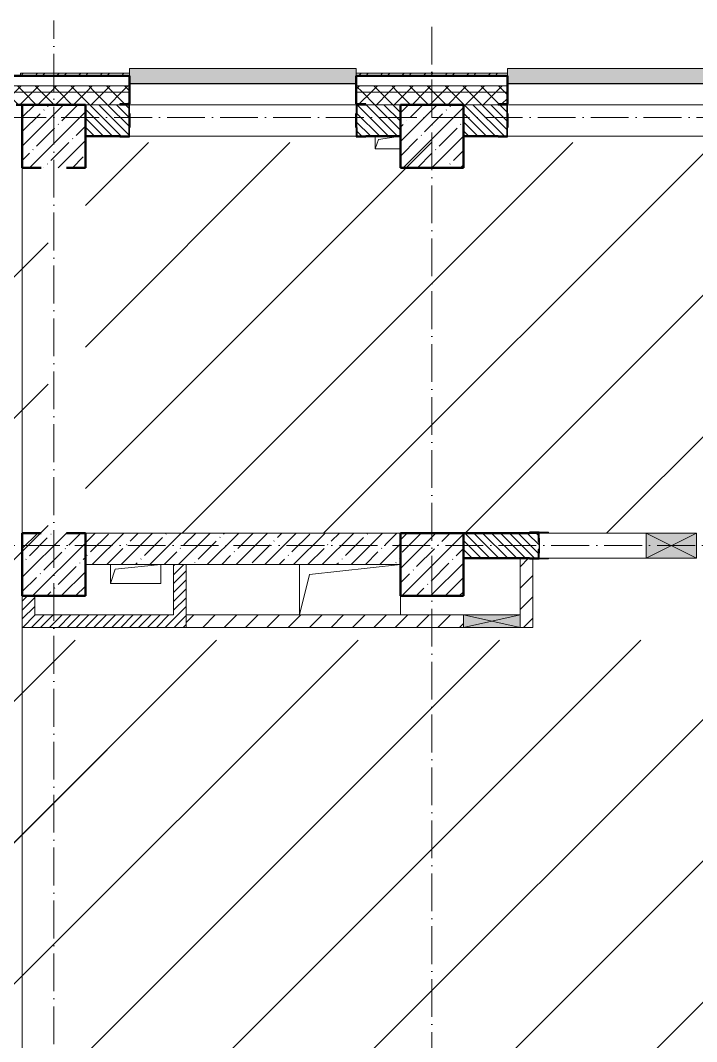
# Model space of a CAD drawing. Header units: millimetres. Extents: x -17017 to 628417, y -109036 to 199237.
# Drawn here: x 81595 to 86960, y 65757 to 73864 of the extents above; entities that cross this region are included whole.
import ezdxf

# ---------------------------------------------------------------- set-up
doc = ezdxf.new("R2010")
doc.units = ezdxf.units.MM
doc.linetypes.add('50_200_ШТРИХ_1Т_ш5_п1_п1_', pattern=[700, 500, -100, 0, -100])
for name, color, linetype, lineweight in [('3.1) ЖБ окна 1.2 м', 102, 'Continuous', 30), ('A-DETL-GENF-OTLN', 7, 'Continuous', 9), ('A-FLOR-____-OTLN', 7, 'Continuous', 9), ('A-GENM-____-MCUT', 7, 'Continuous', 25), ('A-GENM-____-OTLN', 7, 'Continuous', 9), ('A-GENM-____-OTLN-1', 7, 'Continuous', 25), ('A-GLAZ-____-OTLN', 7, 'Continuous', 9), ('A-WALL-____-MCUT-1', 7, 'Continuous', 9), ('A-WALL-____-MCUT-2', 7, 'Continuous', 50), ('A-WALL-____-MCUT-3', 7, 'Continuous', 9), ('A-WALL-____-OTLN', 7, 'Continuous', 9), ('A-WALL-____-PATT-1', 7, 'Continuous', 9), ('A-WALL-FNSH-MCUT-1', 7, 'Continuous', 9), ('I-WALL-____-OTLN', 7, 'Continuous', 9), ('S-COLS-____-MCUT', 7, 'Continuous', 50), ('S-COLS-____-OTLN', 7, 'Continuous', 9), ('S-GRID-____-OTLN-1', 7, '50_200_ШТРИХ_1Т_ш5_п1_п1_', 9), ('стяжа', 7, 'Continuous', 30)]:
    doc.layers.add(name, color=color, linetype=linetype, lineweight=lineweight)
doc.layers.add('A-GLAZ-____-OTLN-1', color=7, linetype='Continuous', lineweight=9, true_color=0xc0c0c0)
pattern_1 = [(45, (50979.8, 168109.95), (-561.266, 561.266), [])]
pattern_2 = [(45, (43259.71, 63713.66), (-70.71068, 70.71068), []), (135, (43259.71, 63713.66), (-70.71068, -70.71068), [])]
pattern_3 = [(45, (43259.71, 63713.66), (-114.04925, 114.04925), []), (45, (43373.76, 63713.66), (-114.04925, 114.04925), [201.612, -40.322, 3.353, -36.97])]
pattern_4 = [(135, (43259.71, 63713.66), (-35.35534, -35.35534), [])]
pattern_5 = [(45, (43259.71, 63713.66), (-35.35534, 35.35534), [])]
pattern_6 = [(45, (43259.71, 63713.66), (-84.8528, 84.8528), [])]

# ---------------------------------------------------------------- blocks, each defined once
blk = doc.blocks.new('BSC_Колонна _Прямоугольная - 500х500-V88-АР1_План отверстий 2 этажа в осях 1-64_А-ГГ')
at = {"layer": 'S-COLS-____-OTLN'}
h = blk.add_hatch(dxfattribs=at)
h.set_pattern_fill('FP_117', color=256, style=0, pattern_type=2)
h.set_pattern_definition([(45, (-38600, -5831.04), (-114.04925, 114.04925), []), (45, (-38485.95, -5831.04), (-114.04925, 114.04925), [201.613, -40.323, 3.353, -36.97])])
h.paths.add_polyline_path([(-250, -250), (250, -250), (250, 250), (-250, 250)], flags=0)
at = {"layer": 'S-COLS-____-MCUT'}
for p, q in [((-100, 250), (-250, 250)), ((-250, 250), (-250, -250)), ((250, 250), (100, 250)), ((250, -250), (250, 250)), ((-250, -250), (250, -250))]:
    blk.add_line(p, q, dxfattribs=at)
blk = doc.blocks.new('BSC_Колонна _Прямоугольная - 500х500-V132-АР1_План отверстий 2 этажа в осях 1-64_А-ГГ')
at = {"layer": 'S-COLS-____-OTLN'}
h = blk.add_hatch(dxfattribs=at)
h.set_pattern_fill('FP_162', color=256, style=0, pattern_type=2)
h.set_pattern_definition([(45, (-41600, -5831.04), (-114.04925, 114.04925), []), (45, (-41485.95, -5831.04), (-114.04925, 114.04925), [201.613, -40.323, 3.353, -36.97])])
h.paths.add_polyline_path([(-250, -250), (250, -250), (250, 250), (-250, 250)], flags=0)
at = {"layer": 'S-COLS-____-MCUT'}
for p, q in [((250, 250), (-250, 250)), ((-250, 250), (-250, -250)), ((250, -250), (250, 250)), ((-250, -250), (250, -250))]:
    blk.add_line(p, q, dxfattribs=at)
blk = doc.blocks.new('Фахверк_СКБ_Уголок - 250_2700-27497298-АР1_План отверстий 2 этажа в осях 1-64_А-ГГ')
at = {"layer": 'A-GENM-____-MCUT'}
for p, q in [((200, 181), (125, 181)), ((125, 181), (125, 106)), ((131, 106), (131, 175)), ((131, 175), (200, 175)), ((200, 175), (200, 181)), ((125, 106), (131, 106)), ((131, -6), (125, -6)), ((125, -6), (125, -81)), ((125, -81), (200, -81)), ((131, -75), (131, -6)), ((200, -75), (131, -75)), ((200, -81), (200, -75))]:
    blk.add_line(p, q, dxfattribs=at)
blk = doc.blocks.new('154_Стойка_СКБ_Уголок - СМ-2480_200-28346303-АР1_План отверстий 2 этажа в осях 1-64_А-ГГ')
at = {"layer": 'A-GENM-____-MCUT'}
for p, q in [((125, 156), (125, 81)), ((200, 156), (125, 156)), ((131, 81), (131, 150)), ((131, 150), (200, 150)), ((200, 150), (200, 156)), ((125, 81), (131, 81)), ((131, 19), (125, 19)), ((125, 19), (125, -56)), ((131, -50), (131, 19)), ((125, -56), (200, -56)), ((200, -50), (131, -50)), ((200, -56), (200, -50))]:
    blk.add_line(p, q, dxfattribs=at)
blk = doc.blocks.new('Стойка_Влож_Полоса боковая - Полоса-28213942-АР1_План отверстий 2 этажа в осях 1-64_А-ГГ')
at = {"layer": 'A-GENM-____-OTLN'}
for p, q in [((-5, 60), (0, 60)), ((-5, -60), (-5, 60)), ((0, 31), (0, -31)), ((0, -60), (-5, -60))]:
    blk.add_line(p, q, dxfattribs=at)
blk = doc.blocks.new('Стойка_Влож_Уголок_Опорный - Уголок-28213941-АР1_План отверстий 2 этажа в осях 1-64_А-ГГ')
at = {"layer": 'A-GENM-____-OTLN'}
for p, q in [((-212, -6), (-212, 0)), ((0, 0), (0, -6)), ((-212, -75), (-212, -6)), ((-212, -6), (-206, -6)), ((-212, -75), (-206, -75)), ((-6, -6), (0, -6)), ((-6, -75), (0, -75)), ((0, -6), (0, -75))]:
    blk.add_line(p, q, dxfattribs=at)
blk = doc.blocks.new('AR_Отверстие прямоугольное _в плите_ - AR_Отверстие прямоугольное _в плите_-30459225-АР1_План отверстий 2 этажа в осях 1-64_А-ГГ')
at = {"layer": 'A-GENM-____-OTLN'}
for p, q in [((-200, 75), (-200, -75)), ((-200, -75), (-162.5, 37.5)), ((-162.5, 37.5), (200, 75)), ((200, -75), (200, 75)), ((-200, -75), (200, -75))]:
    blk.add_line(p, q, dxfattribs=at)
blk = doc.blocks.new('AR_Отверстие прямоугольное _в плите_ - AR_Отверстие прямоугольное _в плите_-V165-АР1_План отверстий 2 этажа в осях 1-64_А-ГГ')
at = {"layer": 'A-GENM-____-OTLN'}
for p, q in [((-100, 50), (-100, -50)), ((-100, -50), (-75, 25)), ((-75, 25), (100, 50)), ((-100, -50), (100, -50))]:
    blk.add_line(p, q, dxfattribs=at)
blk = doc.blocks.new('AR_Отверстие прямоугольное _в плите_ - AR_Отверстие прямоугольное _в плите_-30552658-АР1_План отверстий 2 этажа в осях 1-64_А-ГГ')
at = {"layer": 'A-GENM-____-OTLN'}
for p, q in [((-400, 200), (-400, -200)), ((-320, 120), (400, 200)), ((-400, -200), (-320, 120)), ((400, -200), (400, -50))]:
    blk.add_line(p, q, dxfattribs=at)
blk = doc.blocks.new('Отлив_СКБ - Отлив витража_120_НВФ-31885689-АР1_План отверстий 2 этажа в осях 1-64_А-ГГ')
at = {"layer": 'A-GLAZ-____-OTLN-1'}
for points in [[(1800, 2), (1800, 120), (0, 120), (0, 2), (1103.1, 2)], [(1103.1, 0), (1800, 0), (1800, 2), (0, 2), (0, 0)]]:
    blk.add_hatch(color=256, dxfattribs=at).paths.add_polyline_path(points, flags=0)
at = {"layer": 'A-GLAZ-____-OTLN'}
for p, q in [((0, 83), (0, 120)), ((1800, 120), (0, 120)), ((1800, 120), (1800, 83)), ((0, 2), (1800, 2)), ((1800, 0), (0, 0))]:
    blk.add_line(p, q, dxfattribs=at)
blk = doc.blocks.new('AR_Отверстие прямоугольное _в стене__БезПР - AR_Отверстие прямоугольное _в стене__БезПР-36428632-АР1_План отверстий 2 этажа в осях 1-64_А-ГГ')
at = {"layer": 'A-GLAZ-____-OTLN'}
blk.add_hatch(color=256, dxfattribs=at).paths.add_polyline_path([(-200, -100), (200, -100), (200, 100), (-200, 100)], flags=0)
at = {"layer": 'A-DETL-GENF-OTLN'}
for p, q in [((-200, -100), (-200, 100)), ((-200, 100), (200, 100)), ((200, 100), (-200, -100)), ((-200, 100), (200, -100)), ((200, 100), (-200, 100)), ((-200, 100), (-200, -100)), ((200, 100), (200, -100)), ((200, -100), (200, 100)), ((200, -100), (-200, -100)), ((-200, -100), (200, -100))]:
    blk.add_line(p, q, dxfattribs=at)
at = {"layer": 'A-GLAZ-____-OTLN'}
blk.add_line((200, 100), (-200, 100), dxfattribs=at)
blk = doc.blocks.new('AR_Отверстие прямоугольное _в стене__БезПР - AR_Отверстие прямоугольное _в стене__БезПР-36427692-АР1_План отверстий 2 этажа в осях 1-64_А-ГГ')
at = {"layer": 'A-GLAZ-____-OTLN'}
blk.add_hatch(color=256, dxfattribs=at).paths.add_polyline_path([(225, -50), (225, 50), (-225, 50), (-225, -50)], flags=0)
at = {"layer": 'A-DETL-GENF-OTLN'}
for p, q in [((-225, -50), (-225, 50)), ((-225, 50), (225, 50)), ((225, 50), (-225, -50)), ((-225, 50), (225, -50)), ((225, 50), (-225, 50)), ((-225, 50), (-225, -50)), ((225, 50), (225, -50)), ((225, -50), (225, 50)), ((225, -50), (-225, -50)), ((-225, -50), (225, -50))]:
    blk.add_line(p, q, dxfattribs=at)
at = {"layer": 'A-GLAZ-____-OTLN'}
blk.add_line((225, 50), (-225, 50), dxfattribs=at)
blk = doc.blocks.new('2этаж')
at = {"layer": 'S-GRID-____-OTLN-1', "color": 251, "ltscale": 0.6, "true_color": 0x636466}
for p, q in [((23008.3, 454737.3), (23008.3, 469166.5)), ((26008.3, 454533.3), (26008.3, 469166.5)), ((88482.7, 468397), (-20037.2, 468397)), ((74727.1, 464997), (-20260.4, 464997))]:
    blk.add_line(p, q, dxfattribs=at)

msp = doc.modelspace()

# ---------------------------------------------------------------- hatches: boundary and pattern name
at = {"layer": 'A-WALL-____-PATT-1'}
h = msp.add_hatch(dxfattribs=at)
h.set_pattern_fill('FP_3', color=256, style=0, pattern_type=2)
h.set_pattern_definition([(45, (43259.71, 63713.66), (-85.53659, 85.53659), []), (45, (43316.74, 63713.66), (-85.53659, 85.53659), [])])
h.paths.add_polyline_path([(115124.7, 73424.7), (115124.7, 73444.7), (111259.7, 73444.7), (111259.7, 73424.7), (113944.6, 73424.7)], flags=0)
h.paths.add_polyline_path([(109459.7, 73424.7), (109459.7, 73444.7), (108259.7, 73444.7), (108259.7, 73424.7), (108642.2, 73424.7)], flags=0)
h.paths.add_polyline_path([(106459.7, 73424.7), (106459.7, 73444.7), (105259.7, 73444.7), (105259.7, 73424.7), (105991, 73424.7)], flags=0)
h.paths.add_polyline_path([(102456.1, 73424.7), (103459.7, 73424.7), (103459.7, 73444.7), (102259.7, 73444.7), (102259.7, 73424.7)], flags=0)
h.paths.add_polyline_path([(99804.9, 73424.7), (100459.7, 73424.7), (100459.7, 73444.7), (99259.7, 73444.7), (99259.7, 73424.7)], flags=0)
h.paths.add_polyline_path([(97459.7, 73424.7), (97459.7, 73444.7), (96259.7, 73444.7), (96259.7, 73424.7), (96270, 73424.7)], flags=0)
h.paths.add_polyline_path([(94459.7, 73424.7), (94459.7, 73444.7), (93259.7, 73444.7), (93259.7, 73424.7), (93618.8, 73424.7)], flags=0)
h.paths.add_polyline_path([(88459.7, 73424.7), (88459.7, 73444.7), (87259.7, 73444.7), (87259.7, 73424.7), (87432.6, 73424.7)], flags=0)
h.paths.add_polyline_path([(90259.7, 73424.7), (91459.7, 73424.7), (91459.7, 73444.7), (90259.7, 73444.7)], flags=0)
h.paths.add_polyline_path([(84259.7, 73424.7), (85459.7, 73424.7), (85459.7, 73444.7), (84259.7, 73444.7)], flags=0)
h.paths.add_polyline_path([(81594.7, 73424.7), (82459.7, 73424.7), (82459.7, 73444.7), (81594.7, 73444.7)], flags=0)
h = msp.add_hatch(dxfattribs=at)
h.set_pattern_fill('FP_1', color=256, style=0, pattern_type=2)
h.set_pattern_definition(pattern_2)
h.paths.add_polyline_path([(117609.7, 73294.7), (117609.7, 73344.7), (111259.7, 73344.7), (111259.7, 73294.7), (117479.5, 73294.7)], flags=0)
h.paths.add_polyline_path([(108642.2, 73294.7), (109459.7, 73294.7), (109459.7, 73344.7), (108259.7, 73344.7), (108259.7, 73294.7)], flags=0)
h.paths.add_polyline_path([(106459.7, 73294.7), (106459.7, 73344.7), (105259.7, 73344.7), (105259.7, 73294.7), (105991, 73294.7)], flags=0)
h.paths.add_polyline_path([(103459.7, 73294.7), (103459.7, 73344.7), (102259.7, 73344.7), (102259.7, 73294.7), (103339.8, 73294.7)], flags=0)
h.paths.add_polyline_path([(100459.7, 73294.7), (100459.7, 73344.7), (99259.7, 73344.7), (99259.7, 73294.7), (99804.9, 73294.7)], flags=0)
h.paths.add_polyline_path([(96259.7, 73294.7), (97459.7, 73294.7), (97459.7, 73344.7), (96259.7, 73344.7)], flags=0)
h.paths.add_polyline_path([(93259.7, 73294.7), (94459.7, 73294.7), (94459.7, 73344.7), (93259.7, 73344.7)], flags=0)
h.paths.add_polyline_path([(90967.6, 73294.7), (91459.7, 73294.7), (91459.7, 73344.7), (90259.7, 73344.7), (90259.7, 73294.7)], flags=0)
h.paths.add_polyline_path([(88459.7, 73294.7), (88459.7, 73344.7), (87259.7, 73344.7), (87259.7, 73294.7), (87432.6, 73294.7)], flags=0)
h.paths.add_polyline_path([(85459.7, 73294.7), (85459.7, 73344.7), (84259.7, 73344.7), (84259.7, 73294.7), (84781.4, 73294.7)], flags=0)
h.paths.add_polyline_path([(81059.7, 73294.7), (82459.7, 73294.7), (82459.7, 73344.7), (81059.7, 73344.7)], flags=0)
h.paths.add_polyline_path([(79259.7, 73294.7), (79259.7, 73344.7), (78059.7, 73344.7), (78059.7, 73294.7), (78595.3, 73294.7)], flags=0)
h.paths.add_polyline_path([(70259.7, 73294.7), (70259.7, 73344.7), (67089.7, 73344.7), (67089.7, 73294.7), (67990.5, 73294.7)], flags=0)
h = msp.add_hatch(dxfattribs=at)
h.set_pattern_fill('FP_1', color=256, style=0, pattern_type=2)
h.set_pattern_definition(pattern_2)
h.paths.add_polyline_path([(117609.7, 73194.7), (117609.7, 73294.7), (111259.7, 73294.7), (111259.7, 73200.7), (111334.7, 73200.7), (111334.7, 73194.7), (117479.5, 73194.7)], flags=0)
h.paths.add_polyline_path([(108642.2, 73194.7), (109384.7, 73194.7), (109384.7, 73200.7), (109459.7, 73200.7), (109459.7, 73294.7), (108259.7, 73294.7), (108259.7, 73200.7), (108334.7, 73200.7), (108334.7, 73194.7)], flags=0)
h.paths.add_polyline_path([(106384.7, 73194.7), (106384.7, 73200.7), (106459.7, 73200.7), (106459.7, 73294.7), (105259.7, 73294.7), (105259.7, 73200.7), (105334.7, 73200.7), (105334.7, 73194.7), (106109.7, 73194.7)], flags=0)
h.paths.add_polyline_path([(102609.7, 73194.7), (103384.7, 73194.7), (103384.7, 73200.7), (103459.7, 73200.7), (103459.7, 73294.7), (102259.7, 73294.7), (102259.7, 73200.7), (102334.7, 73200.7), (102334.7, 73194.7), (102456.1, 73194.7)], flags=0)
h.paths.add_polyline_path([(99804.9, 73194.7), (100384.7, 73194.7), (100384.7, 73200.7), (100459.7, 73200.7), (100459.7, 73294.7), (99259.7, 73294.7), (99259.7, 73200.7), (99334.7, 73200.7), (99334.7, 73194.7)], flags=0)
h.paths.add_polyline_path([(97109.7, 73194.7), (97384.7, 73194.7), (97384.7, 73200.7), (97459.7, 73200.7), (97459.7, 73294.7), (96259.7, 73294.7), (96259.7, 73200.7), (96334.7, 73200.7), (96334.7, 73194.7), (96609.7, 73194.7)], flags=0)
h.paths.add_polyline_path([(94109.7, 73194.7), (94384.7, 73194.7), (94384.7, 73200.7), (94459.7, 73200.7), (94459.7, 73294.7), (93259.7, 73294.7), (93259.7, 73200.7), (93334.7, 73200.7), (93334.7, 73194.7), (93618.8, 73194.7)], flags=0)
h.paths.add_polyline_path([(91384.7, 73194.7), (91384.7, 73200.7), (91459.7, 73200.7), (91459.7, 73294.7), (90259.7, 73294.7), (90259.7, 73200.7), (90334.7, 73200.7), (90334.7, 73194.7), (90967.6, 73194.7)], flags=0)
h.paths.add_polyline_path([(88384.7, 73194.7), (88384.7, 73200.7), (88459.7, 73200.7), (88459.7, 73294.7), (87259.7, 73294.7), (87259.7, 73200.7), (87334.7, 73200.7), (87334.7, 73194.7), (88109.7, 73194.7)], flags=0)
h.paths.add_polyline_path([(84334.7, 73194.7), (85384.7, 73194.7), (85384.7, 73200.7), (85459.7, 73200.7), (85459.7, 73294.7), (84259.7, 73294.7), (84259.7, 73200.7), (84334.7, 73200.7)], flags=0)
h.paths.add_polyline_path([(82109.7, 73194.7), (82384.7, 73194.7), (82384.7, 73200.7), (82459.7, 73200.7), (82459.7, 73294.7), (81059.7, 73294.7), (81059.7, 73194.7), (81559.7, 73194.7)], flags=0)
h.paths.add_polyline_path([(78595.3, 73194.7), (79184.7, 73194.7), (79184.7, 73200.7), (79259.7, 73200.7), (79259.7, 73294.7), (78059.7, 73294.7), (78059.7, 73194.7), (78559.7, 73194.7)], flags=0)
h.paths.add_polyline_path([(70184.7, 73194.7), (70184.7, 73200.7), (70259.7, 73200.7), (70259.7, 73294.7), (67089.7, 73294.7), (67089.7, 73194.7), (69559.7, 73194.7)], flags=0)
h = msp.add_hatch(dxfattribs=at)
h.set_pattern_fill('FP_6', color=256, style=0, pattern_type=2)
h.set_pattern_definition(pattern_4)
h.paths.add_polyline_path([(84609.7, 72944.7), (84609.7, 73194.7), (84265.7, 73194.7), (84265.7, 73125.7), (84259.7, 73125.7), (84259.7, 73013.7), (84265.7, 73013.7), (84265.7, 72944.7), (84334.7, 72944.7)], flags=0)
h.paths.add_polyline_path([(82384.7, 72944.7), (82453.7, 72944.7), (82453.7, 73013.7), (82459.7, 73013.7), (82459.7, 73125.7), (82453.7, 73125.7), (82453.7, 73194.7), (82109.7, 73194.7), (82109.7, 72944.7), (82130.2, 72944.7)], flags=0)
h = msp.add_hatch(dxfattribs=at)
h.set_pattern_fill('FP_6', color=256, style=0, pattern_type=2)
h.set_pattern_definition(pattern_4)
h.paths.add_polyline_path([(87265.7, 72944.7), (87609.7, 72944.7), (87609.7, 73194.7), (87265.7, 73194.7), (87265.7, 73125.7), (87259.7, 73125.7), (87259.7, 73013.7), (87265.7, 73013.7), (87265.7, 72949)], flags=0)
h.paths.add_polyline_path([(85384.7, 72944.7), (85453.7, 72944.7), (85453.7, 73013.7), (85459.7, 73013.7), (85459.7, 73125.7), (85453.7, 73125.7), (85453.7, 73194.7), (85109.7, 73194.7), (85109.7, 72944.7)], flags=0)
h = msp.add_hatch(dxfattribs=at)
h.set_pattern_fill('FP_25', color=256, style=0, pattern_type=2)
h.set_pattern_definition(pattern_3)
h.paths.add_polyline_path([(84609.7, 69544.7), (84609.7, 69794.7), (82109.7, 69794.7), (82109.7, 69544.7), (82130.2, 69544.7)], flags=0)
h = msp.add_hatch(dxfattribs=at)
h.set_pattern_fill('FP_6', color=256, style=0, pattern_type=2)
h.set_pattern_definition(pattern_4)
h.paths.add_polyline_path([(87484.7, 69594.7), (87609.7, 69594.7), (87609.7, 69794.7), (87415.7, 69794.7), (87415.7, 69725.7), (87409.7, 69725.7), (87409.7, 69663.7), (87415.7, 69663.7), (87415.7, 69594.7), (87432.6, 69594.7)], flags=0)
h.paths.add_polyline_path([(85665.2, 69594.7), (85703.7, 69594.7), (85703.7, 69663.7), (85709.7, 69663.7), (85709.7, 69725.7), (85703.7, 69725.7), (85703.7, 69794.7), (85109.7, 69794.7), (85109.7, 69594.7), (85634.7, 69594.7)], flags=0)
h = msp.add_hatch(dxfattribs=at)
h.set_pattern_fill('FP_4', color=256, style=0, pattern_type=2)
h.set_pattern_definition(pattern_6)
h.paths.add_polyline_path([(85559.7, 69044.7), (85659.7, 69044.7), (85659.7, 69588.7), (85634.7, 69588.7), (85634.7, 69594.7), (85559.7, 69594.7), (85559.7, 69144.7)], flags=0)
h = msp.add_hatch(dxfattribs=at)
h.set_pattern_fill('FP_5', color=256, style=0, pattern_type=2)
h.set_pattern_definition(pattern_5)
h.paths.add_polyline_path([(82909.7, 69044.7), (82909.7, 69544.7), (82809.7, 69544.7), (82809.7, 69044.7)], flags=0)
h = msp.add_hatch(dxfattribs=at)
h.set_pattern_fill('FP_5', color=256, style=0, pattern_type=2)
h.set_pattern_definition(pattern_5)
h.paths.add_polyline_path([(81709.7, 69044.7), (81709.7, 69294.7), (81609.7, 69294.7), (81609.7, 69044.7)], flags=0)
h = msp.add_hatch(dxfattribs=at)
h.set_pattern_fill('FP_5', color=256, style=0, pattern_type=2)
h.set_pattern_definition(pattern_5)
h.paths.add_polyline_path([(82809.7, 69044.7), (82809.7, 69144.7), (81709.7, 69144.7), (81709.7, 69044.7), (82130.2, 69044.7)], flags=0)
h = msp.add_hatch(dxfattribs=at)
h.set_pattern_fill('FP_4', color=256, style=0, pattern_type=2)
h.set_pattern_definition(pattern_6)
h.paths.add_polyline_path([(82909.7, 69044.7), (85109.7, 69044.7), (85109.7, 69144.7), (82909.7, 69144.7)], flags=0)
at = {"layer": 'S-COLS-____-OTLN'}
h = msp.add_hatch(dxfattribs=at)
h.set_pattern_fill('FP_25', color=256, style=0, pattern_type=2)
h.set_pattern_definition(pattern_3)
h.paths.add_polyline_path([(81609.7, 72694.7), (82109.7, 72694.7), (82109.7, 73194.7), (81609.7, 73194.7), (81609.7, 73049.5)], flags=0)
h = msp.add_hatch(dxfattribs=at)
h.set_pattern_fill('FP_25', color=256, style=0, pattern_type=2)
h.set_pattern_definition(pattern_3)
h.paths.add_polyline_path([(84609.7, 72694.7), (85109.7, 72694.7), (85109.7, 73194.7), (84609.7, 73194.7), (84609.7, 73049.5)], flags=0)
at = {"layer": 'стяжа'}
h = msp.add_hatch(dxfattribs=at)
h.set_pattern_fill('ANSI31', color=5, scale=250)
h.set_pattern_definition(pattern_1)
h.paths.add_polyline_path([(81815.4, 72894.7), (40941.8, 72894.7), (40941.8, 69784.7), (81815.4, 69784.7)])
h.paths.add_polyline_path([(58159.7, 69194.7), (72559.7, 69194.7), (72559.7, 62394.7), (58159.7, 62394.7)])
h.paths.add_polyline_path([(72559.7, 68944.7), (124367.1, 68944.7), (124367.1, 62044.5), (72559.7, 62044.5)])
h = msp.add_hatch(dxfattribs=at)
h.set_pattern_fill('ANSI31', color=5, scale=250)
h.set_pattern_definition(pattern_1)
h.paths.add_polyline_path([(124367.1, 62044.5), (72559.7, 62044.5), (58159.7, 62394.7), (58159.7, 69784.7), (40941.8, 69784.7), (40941.8, 72894.7), (81815.4, 72894.7), (81815.4, 68944.7), (124367.1, 68944.7)])
h.paths.add_polyline_path([(63559.7, 62272.2), (63571.7, 62272.2), (63571.7, 62297.2), (63559.7, 62297.2)], flags=16)
h.paths.add_polyline_path([(63559.7, 68994.7), (63559.7, 67794.7), (63559.7, 66458.5, -2.052883), (63590.7, 66482.8, -0.372712), (63459.7, 66511.7), (63459.7, 67748.7), (63563.9, 68994.7)], flags=0)
h.paths.add_polyline_path([(64891.7, 69502.1, -0.625627), (65009.7, 69744.7), (64891.7, 69774.2)], flags=16)
h.paths.add_polyline_path([(64771.7, 69694.7), (64671.7, 69694.7), (64671.7, 69394.7), (64771.7, 69394.7)], flags=16)
h.paths.add_polyline_path([(64980.4, 69206.7, -1), (65029, 69194.7), (65209.7, 69194.7), (65209.7, 69206.7)], flags=16)
h.paths.add_polyline_path([(64559.7, 69906.7), (64771.7, 69906.7), (64891.7, 70047.4), (64559.7, 70047.4)], flags=16)
h.paths.add_polyline_path([(43109.7, 69906.7), (46549.7, 69910.7), (43109.7, 69910.7), (43102.8, 69906.7)], flags=16)
h.paths.add_polyline_path([(41309.7, 70586.7), (41309.7, 70044.7), (41421.7, 69906.7), (41421.7, 70586.7)], flags=16)
h.paths.add_polyline_path([(41059.7, 70494.7), (41289.7, 70044.7), (41289.7, 70474.7), (41090.5, 71908, -0.526622), (41059.7, 71880.6)], flags=16)
h.paths.add_polyline_path([(72671.7, 72682.7), (72059.7, 72682.7), (71947.7, 72582.7), (72671.7, 72582.7)], flags=16)
h.paths.add_polyline_path([(79659.7, 69806.7), (79659.7, 69794.7), (81059.7, 69794.7), (81122.7, 69806.7)], flags=16)
h.paths.add_polyline_path([(66491.7, 69354.7), (66491.7, 68994.7), (65559.7, 68994.7), (65247.7, 68994.7), (65247.7, 70047.4), (65559.7, 70047.4), (65559.7, 69806.7), (66984.7, 69806.7), (66984.7, 69354.7)], flags=16)
h.paths.add_polyline_path([(65359.7, 69806.7), (65347.7, 69806.7), (65347.7, 69794.7), (65359.7, 69194.7)], flags=0)
h.paths.add_polyline_path([(64659.7, 69194.7), (65359.7, 69194.7), (65709.7, 69594.7), (65559.7, 69594.7)], flags=16)
h.paths.add_polyline_path([(66588.2, 69582.7, -1), (66539.6, 69594.7), (66271.7, 69594.7), (66271.7, 69582.7)], flags=0)
h.paths.add_polyline_path([(66259.7, 69794.7), (66259.7, 68994.7), (66159.7, 68994.7), (66159.7, 69094.7), (66159.7, 69794.7)], flags=0)
h.paths.add_polyline_path([(69047.7, 69194.7), (69059.7, 69194.7), (69059.7, 69294.7), (69047.7, 69582.7)], flags=16)
h.paths.add_polyline_path([(72159.7, 69044.7), (73459.7, 69044.7), (73459.7, 69594.7), (72659.7, 69594.7), (72159.7, 69621)], flags=0)
h.paths.add_polyline_path([(68734.7, 69794.7), (68734.7, 69594.7), (69059.7, 69594.7), (69059.7, 69794.7)], flags=16)
h.paths.add_polyline_path([(69559.7, 69294.7), (72159.7, 69294.7), (72159.7, 68944.7), (73559.7, 68944.7), (73559.7, 69594.7), (73459.7, 69594.7), (73434.7, 69594.7), (72613.2, 69806.7), (73359.7, 69806.7), (74359.7, 69806.7), (75984.7, 69806.7), (75984.7, 69594.7), (75959.7, 69594.7), (75959.7, 68944.7), (74559.7, 68944.7), (74459.7, 68944.7), (72059.7, 68944.7)], flags=16)
h.paths.add_polyline_path([(69559.7, 69594.7), (72059.7, 69594.7), (72059.7, 69794.7), (69559.7, 69794.7)], flags=16)
h.paths.add_polyline_path([(41421.7, 72832.7), (41421.7, 72582.7), (41059.7, 72582.7), (41059.7, 72832.7), (68947.7, 72832.7), (69559.7, 72682.7), (69559.7, 72832.7), (71947.7, 72832.7), (72559.7, 72694.7), (71947.7, 72694.7), (71947.7, 72832.7), (70007.7, 72832.7), (70007.7, 72582.7), (68947.7, 72582.7)], flags=16)
h.paths.add_polyline_path([(62459.7, 69794.7), (62459.7, 69594.7), (63059.7, 69594.7), (62359.7, 69775.3), (62359.7, 69594.7), (62459.7, 69594.7), (63059.7, 69794.7)], flags=16)
h.paths.add_polyline_path([(62359.7, 69194.7), (62359.7, 69294.7), (63359.7, 69294.7), (63359.7, 69194.7), (63359.7, 68982.7), (63347.7, 68982.7)], flags=16)
h.paths.add_polyline_path([(70954.1, 66230.8, -1), (70474.1, 66230.8, -1)], flags=0)
h.paths.add_polyline_path([(71749.3, 70937.2, -1), (72229.3, 70937.2, -1)], flags=16)
h.paths.add_polyline_path([(73359.7, 69794.7), (74359.7, 69794.7), (74559.7, 69794.7), (74559.7, 69044.7), (74459.7, 68944.7), (74459.7, 69594.7), (73659.7, 69594.7), (72659.7, 69794.7)], flags=0)
h.paths.add_polyline_path([(77947.7, 72832.7), (78559.7, 72694.7), (78559.7, 72832.7), (80947.7, 72832.7), (81694.8, 72694.7), (81759.7, 72694.7), (81759.7, 72582.7), (80947.7, 72582.7), (79007.7, 72832.7), (79007.7, 72582.7), (77947.7, 72582.7), (72671.7, 72832.7)], flags=16)
h.paths.add_polyline_path([(61929.2, 67707.5, -1), (61449.2, 67707.5, -1)], flags=0)
h.paths.add_polyline_path([(70059.7, 62294.7), (69559.7, 62294.7), (69559.7, 62269.7), (70034.7, 62269.7)], flags=16)
h.paths.add_polyline_path([(72057.2, 62369.7), (72534.7, 62369.7), (72559.7, 62394.7), (72057.2, 62394.7)], flags=16)
h.paths.add_polyline_path([(72571.7, 62056.7), (72571.7, 62314.7), (72559.7, 62314.7), (72559.7, 62294.7)], flags=16)
h.paths.add_polyline_path([(73259.7, 62056.7), (75059.7, 62056.7), (76259.7, 62056.7), (78047.7, 62056.7), (78524.4, 62372.2), (78082.2, 62372.2), (78082.2, 62044.7), (76259.7, 62044.7), (75134.7, 62044.7), (73259.7, 62044.7), (72571.7, 62056.7)], flags=16)
h.paths.add_polyline_path([(77759.7, 69594.7), (78059.7, 69594.7), (78059.7, 69794.7), (77759.7, 69794.7)], flags=16)
h.paths.add_polyline_path([(77659.7, 68894.7), (78059.7, 68894.7), (78059.7, 68994.7), (77759.7, 68994.7)], flags=16)
h.paths.add_polyline_path([(77659.7, 68994.7), (77659.7, 68882.7), (77647.7, 68882.7), (77647.7, 69794.7), (77659.7, 69794.7)], flags=16)
h.paths.add_polyline_path([(81459.7, 68894.7), (81559.7, 68894.7), (81559.7, 68994.7), (81459.7, 68994.7)], flags=0)
h.paths.add_polyline_path([(78159.7, 69594.7), (81459.7, 69594.7), (81459.7, 68894.7), (81571.7, 68882.7), (81571.7, 68894.7), (79659.7, 68894.7), (78059.7, 68894.7), (78059.7, 68994.7), (78159.7, 68994.7)], flags=16)
h.paths.add_polyline_path([(79559.7, 69794.7), (79559.7, 69594.7), (79659.7, 69594.7), (81059.7, 69794.7)], flags=16)
h.paths.add_polyline_path([(81047.7, 62044.7), (81059.7, 62044.7), (81107.8, 62056.7), (81047.7, 62056.7)], flags=16)
h.paths.add_polyline_path([(79259.7, 62056.7), (81047.7, 62044.7), (79259.7, 62044.7), (78571.7, 62056.7)], flags=16)
h.paths.add_polyline_path([(78562.2, 62294.7), (78537.2, 62294.7), (78537.2, 62372.2), (78562.2, 62397.2)], flags=16)
h.paths.add_polyline_path([(51634.7, 69906.7), (48559.7, 69906.7), (48359.7, 69794.7), (48559.7, 69794.7)], flags=16)
h.paths.add_polyline_path([(53659.7, 69794.7), (53134.7, 69794.7), (51634.7, 69906.7), (53334.7, 69906.7)], flags=16)
h.paths.add_polyline_path([(84284.7, 62269.7), (84259.7, 62294.7), (84259.7, 62050.7), (84284.7, 62050.7)], flags=0)
h.paths.add_polyline_path([(82459.7, 62044.7), (84259.7, 62044.7), (85109.7, 62304.2), (84609.7, 62304.2), (84609.7, 62294.7), (84259.7, 62294.7)], flags=16)
h.paths.add_polyline_path([(82434.7, 62269.7), (82459.7, 62294.7), (82109.7, 62294.7), (82109.7, 62269.7)], flags=16)
h.paths.add_polyline_path([(87959.7, 62297.2), (87959.7, 65719.7), (87759.9, 62297.2)], flags=16)
h.paths.add_polyline_path([(88462.2, 62272.2), (88462.2, 62306.7), (88109.7, 62306.7), (88109.7, 62272.2)], flags=16)
h.paths.add_polyline_path([(85447.2, 62050.7), (85459.7, 62050.7), (85459.7, 62056.7), (85447.2, 62056.7)], flags=16)
h.paths.add_polyline_path([(87597.7, 62306.7), (87959.7, 65719.7), (87959.7, 62044.7), (87334.7, 62044.7), (85459.7, 62044.7), (85434.7, 62062.6), (85434.7, 62056.7), (87259.7, 62056.7), (87597.7, 62229.9)], flags=16)
h.paths.add_polyline_path([(48559.7, 69906.7), (46559.7, 69906.7), (46209.7, 69794.7), (46759.7, 69794.7)], flags=16)
h.paths.add_polyline_path([(87259.7, 62056.7), (87597.7, 62056.7), (87609.7, 62044.7), (87334.7, 62044.7)], flags=0)
h.paths.add_polyline_path([(102259.7, 62156.7), (97549.7, 62156.7), (97469.4, 62056.7), (102259.7, 62056.7), (102259.7, 62056.7)], flags=16)
h.paths.add_polyline_path([(96259.7, 62056.7), (96279.7, 62056.7), (96279.7, 62156.7), (96259.7, 62156.7)], flags=16)
h.paths.add_polyline_path([(90259.7, 62056.7), (91459.7, 62056.7), (93257.2, 62056.7), (93257.2, 62306.7), (93747.7, 62306.7), (93759.7, 62309.2), (93759.7, 67669.7), (93759.7, 68894.7), (94071.7, 68950.6), (94071.7, 62406.7), (94221.7, 62406.7), (96329.6, 62044.7), (94071.7, 62044.7), (94071.7, 62272.2), (93282.2, 62272.2), (93282.2, 62044.7), (91459.7, 62044.7), (90334.7, 62044.7), (88465.7, 62044.7), (88465.7, 62056.7)], flags=16)
h.paths.add_polyline_path([(93259.7, 62044.7), (93259.7, 62056.7), (93257.2, 62056.7), (91459.7, 62044.7)], flags=0)
h.paths.add_polyline_path([(91207.1, 64177.4, -1), (91687.1, 64177.4, -1)], flags=16)
h.paths.add_polyline_path([(93759.7, 62297.2), (93609.7, 62297.2), (93609.7, 62294.7), (93759.7, 62294.7)], flags=0)
h.paths.add_polyline_path([(96259.7, 62044.7), (97005.9, 62274.7), (96279.7, 62274.7), (96149.7, 62258.3), (96149.7, 62044.7)], flags=16)
h.paths.add_polyline_path([(96149.7, 62406.7), (97549.7, 62406.7), (97549.7, 62156.7), (97459.7, 62050.7), (97459.7, 62056.7), (97439.7, 62056.7), (96562.5, 62294.7), (96259.7, 62294.7)], flags=16)
h.paths.add_polyline_path([(115231, 62406.7), (114979.7, 62306.7), (115671.7, 62306.7), (115791, 62406.7)], flags=16)
h.paths.add_polyline_path([(105259.7, 62056.7), (105279.7, 62056.7), (105279.7, 62156.7), (105259.7, 62156.7)], flags=0)
h.paths.add_polyline_path([(105259.7, 62056.7), (106000.9, 62274.7), (105279.7, 62274.7), (105149.7, 62258.3), (105149.7, 62056.7)], flags=0)
h.paths.add_polyline_path([(102279.7, 62056.7), (102259.7, 62056.7), (102259.7, 62050.7), (102279.7, 62050.7)], flags=16)
h.paths.add_polyline_path([(102159.7, 62306.7), (103219.7, 62306.7), (103219.7, 62056.7), (103459.7, 62056.7), (105259.7, 62044.7), (103459.7, 62044.7), (103121.7, 62056.7), (103121.7, 62306.7), (102609.7, 62306.7), (102609.7, 62044.7), (102334.7, 62044.7), (102274.9, 62294.7), (102159.7, 62294.7)], flags=16)
h.paths.add_polyline_path([(102681.1, 64475.4, -1), (103161.1, 64475.4, -1)], flags=16)
h.paths.add_polyline_path([(105149.7, 62406.7), (106549.7, 62406.7), (111169.7, 62156.7), (111169.7, 62406.7), (112209.7, 62406.7), (113674, 62156.7), (114151.7, 62156.7), (114151.7, 62406.7), (114911.7, 62406.7), (114979.7, 62394.7), (114979.7, 62306.7), (114979.7, 62044.7), (114334.7, 62044.7), (112459.7, 62044.7), (112121.7, 62056.7), (112121.7, 62306.7), (111609.7, 62306.7), (111609.7, 62044.7), (109459.7, 62044.7), (108334.7, 62044.7), (106459.7, 62044.7), (105555, 62294.7), (105259.7, 62294.7)], flags=16)
h.paths.add_polyline_path([(106439.7, 62056.7), (106439.7, 62050.7), (106459.7, 62050.7), (106459.7, 62056.7)], flags=16)
h.paths.add_polyline_path([(108259.7, 62056.7), (109459.7, 62056.7), (111259.7, 62056.7), (111259.7, 62294.7), (111609.7, 62294.7), (111609.7, 62044.7), (111334.7, 62044.7), (109459.7, 62044.7), (108334.7, 62044.7), (106459.7, 62056.7)], flags=16)
h.paths.add_polyline_path([(114911.7, 62506.7), (114911.7, 62374.7), (114959.7, 62374.7), (115231.7, 62506.7)], flags=16)
h.paths.add_polyline_path([(114279.7, 62056.7), (114259.7, 62056.7), (114259.7, 62050.7), (114279.7, 62050.7)], flags=0)
h.paths.add_polyline_path([(114259.7, 62044.7), (114786.4, 62274.7), (114279.7, 62274.7), (112459.7, 62044.7)], flags=16)
h.paths.add_polyline_path([(118047.7, 62406.7), (118047.7, 62306.7), (118659.7, 62306.7), (118771.7, 62406.7)], flags=16)
h.paths.add_polyline_path([(115659.7, 62056.7), (115671.7, 62056.7), (118147.7, 62056.7), (118159.7, 62044.7), (115659.7, 62044.7)], flags=16)
h.paths.add_polyline_path([(123559.7, 62294.7), (124159.7, 62294.7), (124159.7, 62414.7), (123559.7, 62414.7)], flags=16)
h.paths.add_polyline_path([(123534.7, 62044.7), (118671.7, 62044.7), (118671.7, 62156.7), (123559.7, 62156.7), (123659.7, 62176.4), (123659.7, 62274.7), (124159.7, 62274.7), (124159.7, 62044.7)], flags=16)
h.paths.add_polyline_path([(118671.7, 62056.7), (123459.7, 62056.7), (123679.7, 62056.7), (123679.7, 62044.7), (118671.7, 62044.7)], flags=0)
h.paths.add_polyline_path([(72559.7, 68944.7), (72559.7, 69194.7), (58159.7, 69194.7), (58159.7, 62394.7), (72559.7, 62394.7)], flags=16)
h.paths.add_polyline_path([(63544, 66470.5, -0.174623), (63478.2, 66492.7, -1.111514), (63428.7, 66487.4, -0.48712), (63459.7, 66511.7), (63459.7, 67748.7), (63559.7, 68944.7), (63559.7, 68994.7), (63462.7, 68994.7), (63359.7, 68994.7), (63359.7, 68982.7), (63347.7, 68982.7), (63347.7, 68994.7), (63459.7, 68994.7), (63556.7, 68994.7), (65359.7, 68994.7), (65559.7, 68994.7), (65559.7, 69094.7), (66159.7, 69094.7), (66159.7, 68994.7), (65559.7, 68994.7), (65247.7, 68994.7), (63563.9, 68994.7), (63559.7, 68944.7), (63559.7, 67794.7), (63559.7, 66507.1, -0.48712), (63590.7, 66482.8, -0.770165)], flags=0)
h.paths.add_polyline_path([(63559.7, 66458.5, -0.782881), (63559.7, 66507.1)], flags=0)
h.paths.add_polyline_path([(102491.3, 64242), (103171.1, 64242), (103171.1, 64722), (102491.3, 64722)], flags=24)
h.paths.add_polyline_path([(91017.4, 63944), (91705.9, 63944), (91705.9, 64424), (91017.4, 64424)], flags=24)
h.paths.add_polyline_path([(61272.4, 67474.1), (61929.8, 67474.1), (61929.8, 67954.1), (61272.4, 67954.1)], flags=8)
h.paths.add_polyline_path([(70284.4, 65997.4), (70965.3, 65997.4), (70965.3, 66477.4), (70284.4, 66477.4)], flags=8)
h.paths.add_polyline_path([(71559.5, 70703.8), (72240.2, 70703.8), (72240.2, 71183.8), (71559.5, 71183.8)], flags=24)
h = msp.add_hatch(dxfattribs=at)
h.set_pattern_fill('ANSI31', color=5, scale=250)
h.set_pattern_definition(pattern_1)
h.paths.add_polyline_path([(82109.7, 72894.7), (132259.7, 72894.7), (132259.7, 69794.7), (82109.7, 69794.7)])

# ---------------------------------------------------------------- linework, layer by layer
at = {"layer": 'A-FLOR-____-OTLN'}
for p, q in [((81609.7, 72694.7), (81609.7, 69794.7)), ((82309.7, 69394.7), (82309.7, 69544.7)), ((82709.7, 69544.7), (82709.7, 69394.7)), ((83809.7, 69144.7), (83809.7, 69544.7)), ((82709.7, 69394.7), (82309.7, 69394.7)), ((84609.7, 69294.7), (84609.7, 69144.7)), ((81609.7, 69044.7), (81609.7, 62294.7))]:
    msp.add_line(p, q, dxfattribs=at)
at = {"layer": 'A-WALL-____-MCUT-1'}
for p, q in [((84609.7, 69794.7), (82109.7, 69794.7)), ((82109.7, 69544.7), (84609.7, 69544.7))]:
    msp.add_line(p, q, dxfattribs=at)
at = {"layer": 'A-WALL-____-MCUT-2'}
for p, q in [((82459.7, 73424.7), (81059.7, 73424.7)), ((82459.7, 73200.7), (82459.7, 73424.7)), ((85459.7, 73424.7), (84259.7, 73424.7)), ((84259.7, 73424.7), (84259.7, 73200.7)), ((85459.7, 73200.7), (85459.7, 73424.7)), ((81559.7, 73194.7), (82109.7, 73194.7)), ((82109.7, 73194.7), (82109.7, 72944.7)), ((82459.7, 73013.7), (82459.7, 73125.7)), ((84259.7, 73125.7), (84259.7, 73013.7)), ((84609.7, 73194.7), (85109.7, 73194.7)), ((84609.7, 72944.7), (84609.7, 73194.7)), ((85109.7, 73194.7), (85109.7, 72944.7)), ((85459.7, 73013.7), (85459.7, 73125.7)), ((82109.7, 72944.7), (82384.7, 72944.7)), ((84334.7, 72944.7), (84609.7, 72944.7)), ((85109.7, 72944.7), (85384.7, 72944.7)), ((85634.7, 69794.7), (85109.7, 69794.7)), ((85109.7, 69594.7), (85634.7, 69594.7))]:
    msp.add_line(p, q, dxfattribs=at)
at = {"layer": 'A-WALL-____-MCUT-3'}
for p, q in [((82459.7, 73344.7), (81059.7, 73344.7)), ((82459.7, 73294.7), (81059.7, 73294.7)), ((85459.7, 73344.7), (84259.7, 73344.7)), ((85459.7, 73294.7), (84259.7, 73294.7)), ((82109.7, 73194.7), (82384.7, 73194.7)), ((84334.7, 73194.7), (84609.7, 73194.7)), ((85109.7, 73194.7), (85384.7, 73194.7))]:
    msp.add_line(p, q, dxfattribs=at)
at = {"layer": 'A-WALL-____-OTLN'}
for p, q in [((84259.7, 73194.7), (82459.7, 73194.7)), ((87259.7, 73194.7), (85459.7, 73194.7)), ((84259.7, 72944.7), (82459.7, 72944.7)), ((87259.7, 72944.7), (85459.7, 72944.7))]:
    msp.add_line(p, q, dxfattribs=at)
at = {"layer": 'A-WALL-FNSH-MCUT-1'}
for p, q in [((82459.7, 73444.7), (81594.7, 73444.7)), ((81594.7, 73444.7), (81594.7, 73424.7)), ((82459.7, 73424.7), (82459.7, 73444.7)), ((85459.7, 73444.7), (84259.7, 73444.7)), ((84259.7, 73444.7), (84259.7, 73424.7)), ((85459.7, 73424.7), (85459.7, 73444.7)), ((85559.7, 69594.7), (85559.7, 69144.7)), ((85659.7, 69044.7), (85659.7, 69588.7)), ((82809.7, 69544.7), (82809.7, 69144.7)), ((82909.7, 69544.7), (82909.7, 69044.7)), ((81609.7, 69294.7), (81609.7, 69044.7)), ((81709.7, 69144.7), (81709.7, 69294.7)), ((82809.7, 69144.7), (81709.7, 69144.7)), ((85109.7, 69144.7), (82909.7, 69144.7)), ((81609.7, 69044.7), (85109.7, 69044.7)), ((85559.7, 69044.7), (85659.7, 69044.7))]:
    msp.add_line(p, q, dxfattribs=at)
at = {"layer": 'I-WALL-____-OTLN'}
for p, q in [((85709.7, 69794.7), (86559.7, 69794.7)), ((86559.7, 69594.7), (85709.7, 69594.7))]:
    msp.add_line(p, q, dxfattribs=at)
at = {"layer": 'S-COLS-____-MCUT'}
for p, q in [((82109.7, 73194.7), (81609.7, 73194.7)), ((81609.7, 73194.7), (81609.7, 72694.7)), ((82109.7, 72694.7), (82109.7, 73194.7)), ((85109.7, 73194.7), (84609.7, 73194.7)), ((84609.7, 73194.7), (84609.7, 72694.7)), ((85109.7, 72694.7), (85109.7, 73194.7)), ((81609.7, 72694.7), (81759.7, 72694.7)), ((81959.7, 72694.7), (82109.7, 72694.7)), ((84609.7, 72694.7), (85109.7, 72694.7))]:
    msp.add_line(p, q, dxfattribs=at)

# ---------------------------------------------------------------- block references
at = {"layer": '3.1) ЖБ окна 1.2 м'}
msp.add_blockref('2этаж', (58851.4, -395302.3), dxfattribs=at)
at = {"layer": 'A-GENM-____-OTLN'}
for name, p in [('AR_Отверстие прямоугольное _в плите_ - AR_Отверстие прямоугольное _в плите_-V165-АР1_План отверстий 2 этажа в осях 1-64_А-ГГ', (84509.7, 72894.7)), ('AR_Отверстие прямоугольное _в плите_ - AR_Отверстие прямоугольное _в плите_-30459225-АР1_План отверстий 2 этажа в осях 1-64_А-ГГ', (82509.7, 69469.7)), ('AR_Отверстие прямоугольное _в плите_ - AR_Отверстие прямоугольное _в плите_-30552658-АР1_План отверстий 2 этажа в осях 1-64_А-ГГ', (84209.7, 69344.7))]:
    msp.add_blockref(name, p, dxfattribs=at)
for name, p, rotation in [('Стойка_Влож_Уголок_Опорный - Уголок-28213941-АР1_План отверстий 2 этажа в осях 1-64_А-ГГ', (85709.7, 69800.7), 89.99999999999955), ('Стойка_Влож_Полоса боковая - Полоса-28213942-АР1_План отверстий 2 этажа в осях 1-64_А-ГГ', (85709.7, 69694.7), 180)]:
    msp.add_blockref(name, p, dxfattribs=dict(at, rotation=rotation))
at = {"layer": 'A-GENM-____-OTLN-1', "rotation": 180}
for name, p in [('Фахверк_СКБ_Уголок - 250_2700-27497298-АР1_План отверстий 2 этажа в осях 1-64_А-ГГ', (82584.7, 73119.7)), ('Фахверк_СКБ_Уголок - 250_2700-27497298-АР1_План отверстий 2 этажа в осях 1-64_А-ГГ', (85584.7, 73119.7)), ('154_Стойка_СКБ_Уголок - СМ-2480_200-28346303-АР1_План отверстий 2 этажа в осях 1-64_А-ГГ', (85834.7, 69744.7))]:
    msp.add_blockref(name, p, dxfattribs=at)
at = {"layer": 'A-GENM-____-OTLN-1'}
msp.add_blockref('Фахверк_СКБ_Уголок - 250_2700-27497298-АР1_План отверстий 2 этажа в осях 1-64_А-ГГ', (84134.7, 73019.7), dxfattribs=at)
at = {"layer": 'A-GLAZ-____-OTLN'}
for name, p in [('Отлив_СКБ - Отлив витража_120_НВФ-31885689-АР1_План отверстий 2 этажа в осях 1-64_А-ГГ', (82459.7, 73361.7)), ('Отлив_СКБ - Отлив витража_120_НВФ-31885689-АР1_План отверстий 2 этажа в осях 1-64_А-ГГ', (85459.7, 73361.7)), ('AR_Отверстие прямоугольное _в стене__БезПР - AR_Отверстие прямоугольное _в стене__БезПР-36427692-АР1_План отверстий 2 этажа в осях 1-64_А-ГГ', (85334.7, 69094.7))]:
    msp.add_blockref(name, p, dxfattribs=at)
at = {"layer": 'A-GLAZ-____-OTLN', "rotation": 180}
msp.add_blockref('AR_Отверстие прямоугольное _в стене__БезПР - AR_Отверстие прямоугольное _в стене__БезПР-36428632-АР1_План отверстий 2 этажа в осях 1-64_А-ГГ', (86759.7, 69694.7), dxfattribs=at)
at = {"layer": 'S-COLS-____-OTLN'}
for name, p in [('BSC_Колонна _Прямоугольная - 500х500-V88-АР1_План отверстий 2 этажа в осях 1-64_А-ГГ', (81859.7, 69544.7)), ('BSC_Колонна _Прямоугольная - 500х500-V132-АР1_План отверстий 2 этажа в осях 1-64_А-ГГ', (84859.7, 69544.7))]:
    msp.add_blockref(name, p, dxfattribs=at)

doc.saveas('drawing.dxf')
